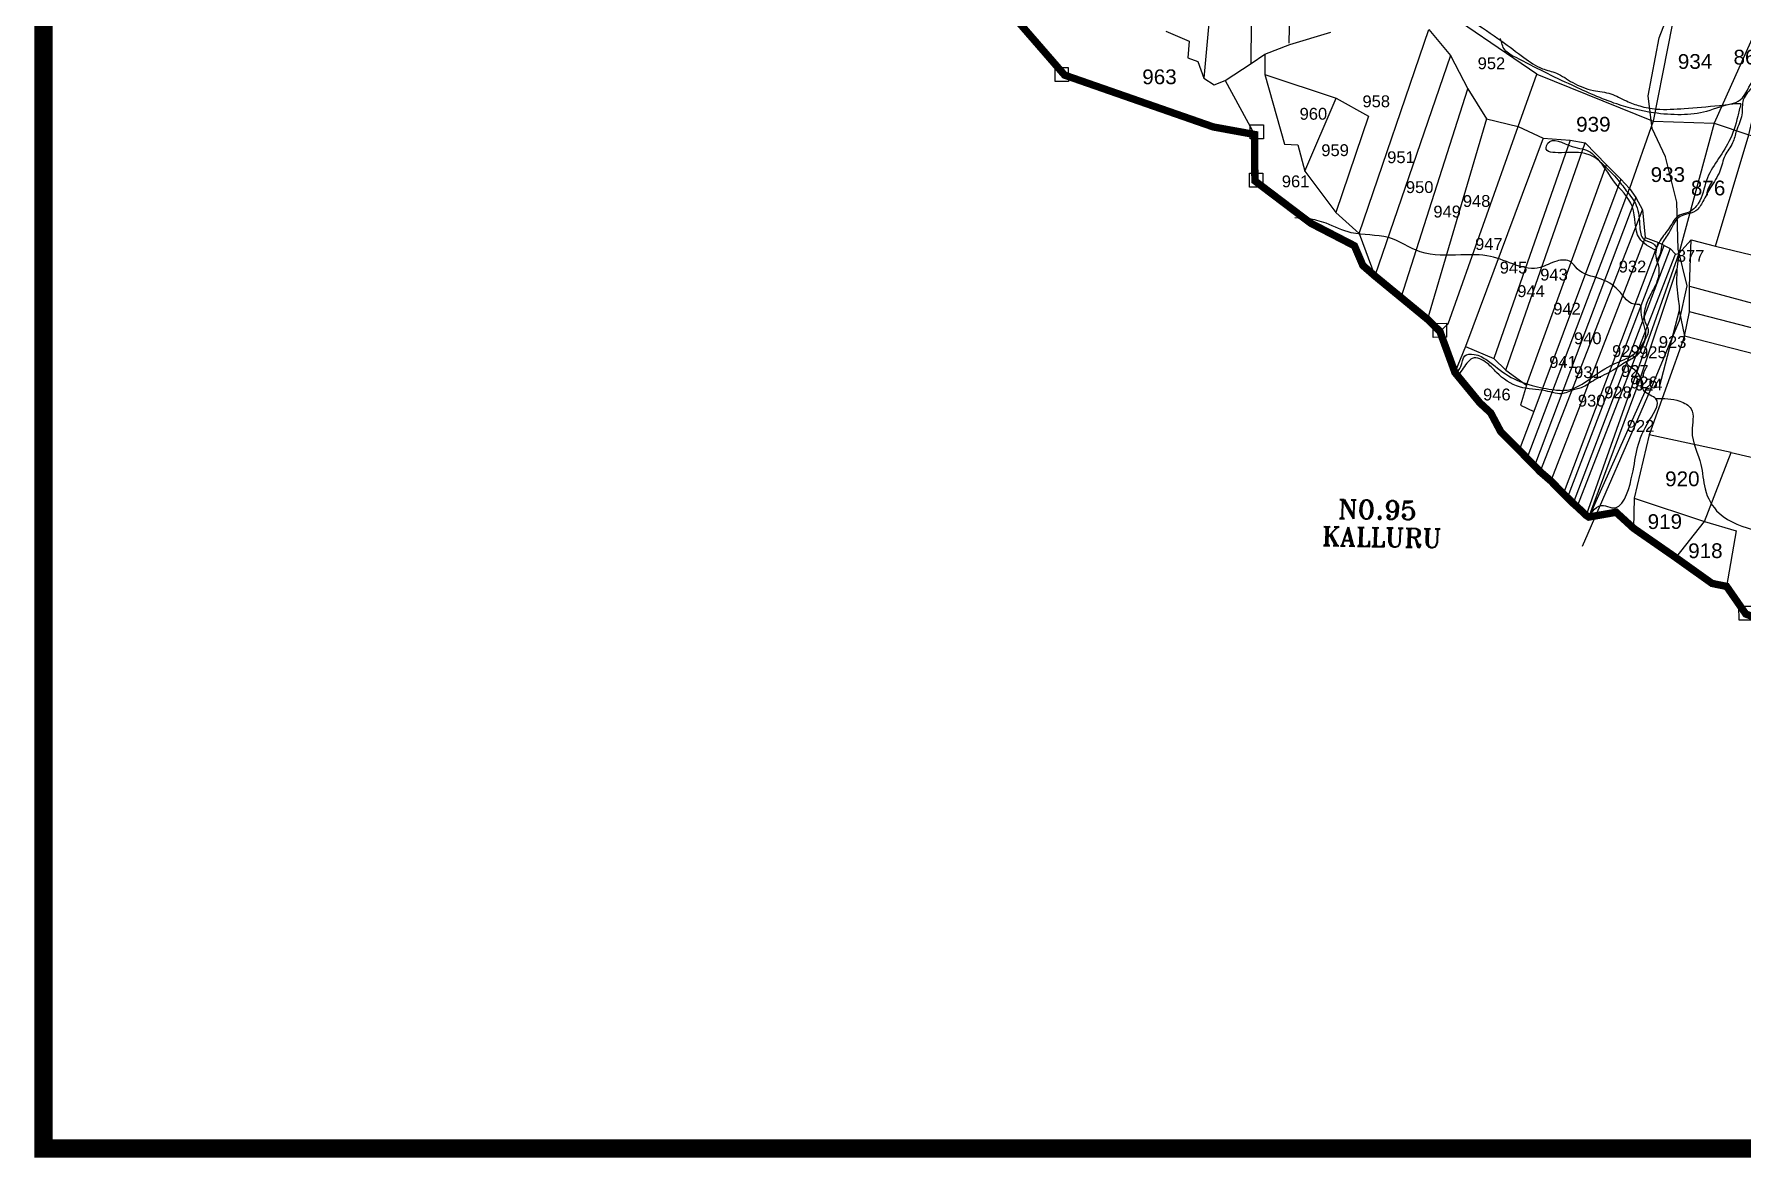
# Model space of a CAD drawing. Header units: inches. Extents: x 182366 to 215308, y 1619047 to 1632624.
# Drawn here: x 182366 to 184680, y 1619106 to 1620628 of the extents above; entities that cross this region are included whole.
import ezdxf
from ezdxf.enums import TextEntityAlignment as Align

# ---------------------------------------------------------------- set-up
doc = ezdxf.new("R2010")
doc.units = ezdxf.units.IN
doc.header["$MEASUREMENT"] = 0
doc.linetypes.add('HIDDEN2', pattern=[0.1875, 0.125, -0.0625])
for name, color, linetype in [('BOUNDRY STONES', 240, 'Continuous'), ('PLOT', 7, 'Continuous'), ('PLOT NO', 7, 'Continuous'), ('ROAD', 1, 'Continuous'), ('STREAM', 4, 'Continuous'), ('VILLAGE BOUNDARY', 5, 'Continuous')]:
    doc.layers.add(name, color=color, linetype=linetype)
doc.styles.add('section', font='romant.shx', dxfattribs={"height": 2})
doc.styles.get("Standard").update_dxf_attribs({"font": 'arial.ttf'})

msp = doc.modelspace()

# ---------------------------------------------------------------- linework, layer by layer
at = {"color": 5, "const_width": 25}
msp.add_lwpolyline([(182378.6, 1632166.8), (191929.3, 1632166.8), (191929.3, 1619118.1), (182378.6, 1619118.1)], close=True, dxfattribs=at)
at = {"layer": 'BOUNDRY STONES'}
for points in [[(183748.5, 1620582.3), (183766.3, 1620582.4), (183766.4, 1620563.4), (183748.6, 1620563.3)], [(184012.7, 1620504.7), (184030.5, 1620504.8), (184030.5, 1620485.8), (184012.7, 1620485.8)], [(184011.8, 1620439.2), (184029.7, 1620439.2), (184029.7, 1620420.3), (184011.9, 1620420.2)], [(184260.5, 1620235.9), (184278.3, 1620236), (184278.4, 1620217), (184260.5, 1620216.9)], [(184674.4, 1619852.7), (184692.2, 1619852.8), (184692.3, 1619833.8), (184674.5, 1619833.7)]]:
    msp.add_lwpolyline(points, close=True, dxfattribs=at)
at = {"layer": 'PLOT'}
for points in [[(183983.4, 1620937), (183950, 1620567.8)], [(184013.9, 1620587.7), (184016.7, 1620923.3)], [(184071.3, 1620907.7), (184064.9, 1620615.6)], [(184726.9, 1620833.9), (184636.8, 1620858.8), (184613.1, 1620815.3), (184596.9, 1620707), (184558.1, 1620509.9), (184526.3, 1620418.4)], [(184726.9, 1620833.9), (184724.6, 1620810), (184717.6, 1620678.4), (184640.9, 1620506.8), (184593.2, 1620330.7), (184590.1, 1620309.2), (184589.7, 1620289.3), (184592.3, 1620268.5), (184593.3, 1620259.5), (184593.3, 1620253.2), (184600.8, 1620218.6), (184607.4, 1620251.4), (184607.5, 1620286.1), (184609.8, 1620349)], [(184642.6, 1620340.2), (184687.7, 1620491.3), (184707.8, 1620576.9), (184724.7, 1620652.2), (184729, 1620673.5), (184758, 1620793), (184764, 1620837.2)], [(184400.7, 1620573.3), (184558.1, 1620509.9), (184640.9, 1620506.8), (184687.7, 1620491.3), (184806.7, 1620462.5), (184972.2, 1620689.9)], [(184269.5, 1620225), (184280.7, 1620235.4), (184375.7, 1620502.3), (184400.7, 1620573.3), (184255.1, 1620672.6)], [(184160.1, 1620357.7), (184254.6, 1620634)], [(184254.6, 1620634), (184284, 1620598.5), (184307.3, 1620553.6), (184332.5, 1620513.1), (184375.7, 1620502.3), (184409.3, 1620486.5), (184445.8, 1620483.9), (184466.4, 1620480.5), (184495.3, 1620450.5), (184514.3, 1620431.1), (184526.3, 1620418.4), (184534.9, 1620406.4), (184543.7, 1620389.7), (184547.5, 1620352), (184565.4, 1620345.4), (184581.4, 1620337.1), (184588.3, 1620329.8), (184593.2, 1620330.7), (184609.8, 1620349), (184642.6, 1620340.2), (184753.3, 1620313.8)], [(183898.6, 1620631.7), (183930.1, 1620617.9), (183928.3, 1620595.3), (183941.6, 1620590.5), (183950, 1620567.8), (183963.9, 1620559.1), (183978.8, 1620564.7), (184013.9, 1620587.7), (184032.5, 1620600.3), (184066.2, 1620613.4), (184121.6, 1620630.1)], [(184032.5, 1620600.3), (184032.3, 1620572.9), (184059.3, 1620478.6), (184077.3, 1620477.5), (184086.7, 1620442.2), (184128.6, 1620386.2), (184160.1, 1620357.7), (184181.4, 1620300.1)], [(184284, 1620598.5), (184181.4, 1620300.1)], [(183978.8, 1620564.7), (184018.5, 1620491.7)], [(184032.3, 1620572.9), (184129, 1620541.1), (184172.7, 1620516.3), (184128.6, 1620386.2)], [(184216.9, 1620270.9), (184307.3, 1620553.6)], [(184086.7, 1620442.2), (184129, 1620541.1)], [(184332.5, 1620513.1), (184252.6, 1620241.5)], [(184409.3, 1620486.5), (184304.3, 1620204.6), (184289.9, 1620169.2)], [(184445.8, 1620483.9), (184342.5, 1620188.3)], [(184358.8, 1620172.6), (184466.4, 1620480.5)], [(184386.9, 1620152.2), (184495.3, 1620450.5)], [(184514.3, 1620431.1), (184396.7, 1620116.4)], [(184387.5, 1620053.1), (184526.3, 1620418.4)], [(184534.9, 1620406.4), (184397.8, 1620042.8)], [(184405.4, 1620034.8), (184543.7, 1620389.7)], [(184547.5, 1620352), (184419.6, 1620022.6)], [(184436.7, 1620005), (184565.4, 1620345.4)], [(184442.3, 1619999.7), (184573.1, 1620341.1)], [(184581.4, 1620337.1), (184449.9, 1619992.1)], [(184455.4, 1619987.3), (184588.3, 1620329.8)], [(184593.2, 1620330.7), (184467.4, 1619975.9)], [(184471.1, 1619973.5), (184539.5, 1620156.7), (184590.1, 1620309.2)], [(184607.5, 1620286.1), (184880.3, 1620212.8)], [(184593.3, 1620253.2), (184566.2, 1620149.5), (184548.8, 1620147.2), (184471.1, 1619973.5)], [(184893.9, 1620177.5), (184607.4, 1620251.4)], [(184600.8, 1620218.6), (184552.7, 1620085), (184532.5, 1619999.3), (184531.6, 1619958.4)], [(184873, 1620148.6), (184600.8, 1620218.6)], [(184304.3, 1620204.6), (184342.5, 1620188.3), (184358.8, 1620172.6), (184386.9, 1620152.2), (184378.5, 1620125), (184396.7, 1620116.4), (184376.9, 1620064.1)], [(184589.1, 1619918.5), (184627.8, 1619967.4), (184664, 1620061.1), (184552.7, 1620085)], [(184664, 1620061.1), (184854.4, 1620016.5)], [(184532.5, 1619999.3), (184627.8, 1619967.4), (184670.6, 1619954.8), (184657.7, 1619879.6)]]:
    msp.add_lwpolyline(points, dxfattribs=at)
at = {"layer": 'ROAD'}
msp.add_lwpolyline([(184462.6, 1619934.1), (184554.3, 1620144.5), (184593.9, 1620239.9), (184604.5, 1620286.7), (184592.1, 1620336.5), (184590.5, 1620399.9), (184575.2, 1620461.2), (184557.1, 1620499.6), (184551.5, 1620543.9), (184566.4, 1620622.6), (184590.6, 1620685.7), (184639.7, 1620734), (184717.1, 1620805.8)], dxfattribs=at)
at = {"layer": 'STREAM'}
for points in [[(184269.8, 1620674.5), (184311.7, 1620646.5), (184353.2, 1620618.1), (184383.3, 1620595.9), (184408.3, 1620580.8), (184427.3, 1620574.7), (184449.3, 1620562), (184477.3, 1620551.4), (184500.9, 1620546.7), (184522, 1620537.1), (184540.3, 1620530.3), (184562.7, 1620526.2), (184600.2, 1620526.9), (184648.1, 1620531), (184676.2, 1620538.7), (184694.6, 1620566.5), (184710.2, 1620579.3)], [(184676.8, 1620533.1), (184666.2, 1620532.9), (184630.7, 1620523), (184596.2, 1620518.5), (184558.9, 1620521), (184509, 1620533), (184448.5, 1620558.3), (184410.7, 1620576.4), (184372.6, 1620595.8), (184357.4, 1620606.3), (184351.7, 1620621.6)], [(184714, 1620573.3), (184699.6, 1620562.8), (184686.1, 1620548.4), (184680.3, 1620538.6), (184678.4, 1620518.4), (184671, 1620496.7), (184665.9, 1620480.3), (184655.7, 1620463.2), (184648.7, 1620442.2), (184636.1, 1620420.1), (184625.6, 1620400.7), (184616.1, 1620388.2), (184601.9, 1620383.3), (184592.9, 1620379.2), (184579.9, 1620359.1), (184570.1, 1620342.6), (184568.2, 1620331.6), (184562.5, 1620320.5)], [(184676.8, 1620533.1), (184672.9, 1620516.3), (184660.8, 1620482), (184630.5, 1620429.5), (184619.4, 1620398.4), (184605.6, 1620386.1), (184593.8, 1620382.3), (184580.4, 1620365.6), (184567.8, 1620348), (184561.7, 1620326.9), (184565.3, 1620313.6), (184563.4, 1620292.4), (184555.4, 1620276.3), (184547.7, 1620257.7), (184547.1, 1620238.3), (184551.6, 1620227.1), (184547.2, 1620213.1), (184538, 1620194.1), (184521.7, 1620183.6), (184504.1, 1620172.3), (184479.6, 1620159.6), (184461, 1620148.7), (184447, 1620144.5), (184437.8, 1620141.1), (184412.5, 1620144.5), (184377.4, 1620149.8), (184346.3, 1620169.3), (184333.8, 1620181.5), (184313.4, 1620188.4), (184306, 1620181.8), (184293.6, 1620164.1)], [(184562.3, 1620334.5), (184539.6, 1620351.2), (184530.2, 1620393.6), (184504.4, 1620429.1), (184465.8, 1620466.1), (184413.8, 1620476.4), (184415.6, 1620479.9), (184448.5, 1620475.6), (184473.4, 1620467.6), (184482.3, 1620459.2), (184508.8, 1620432.3), (184521.9, 1620415.5), (184535.4, 1620395.6), (184540.2, 1620366.4), (184545.5, 1620350), (184558.7, 1620343.5), (184563.1, 1620338)], [(184290.3, 1620167.7), (184298, 1620177.4), (184303.2, 1620191.9), (184315.9, 1620193.9), (184333.5, 1620185.8), (184362.3, 1620164.9), (184394.3, 1620151.7), (184425, 1620145.8), (184444, 1620145.9), (184472.1, 1620160.4), (184505.4, 1620181), (184532.6, 1620194.6), (184548.4, 1620220.8), (184542.1, 1620251.6), (184539.8, 1620261.3), (184536.5, 1620261.3), (184511, 1620280.9), (184486.5, 1620296.2), (184455.5, 1620309.7), (184446.8, 1620319), (184427.8, 1620320.3), (184405.3, 1620311.5), (184337.9, 1620326.4), (184297.7, 1620328.5), (184242.9, 1620332.9), (184199.7, 1620352), (184149.5, 1620358.6), (184115.3, 1620371.4), (184090.5, 1620377.7), (184073.1, 1620378.6)], [(184468.8, 1619970.6), (184491, 1619989.3), (184502.3, 1619986), (184528.7, 1620025.2), (184550.1, 1620099.3), (184561.9, 1620133.8), (184546.6, 1620143.7), (184539.9, 1620165.2), (184529.9, 1620175.2), (184523.2, 1620181.8), (184522.9, 1620183.8)], [(184562, 1620134), (184594.2, 1620130.5), (184609.8, 1620119.9), (184610.9, 1620090), (184623, 1620044.6), (184628.5, 1620011.6), (184647.5, 1619978.8), (184699.4, 1619954), (184751.3, 1619931.6), (184790.3, 1619917.3), (184817.6, 1619908.1), (184822.7, 1619884.5), (184814.2, 1619829.4), (184804, 1619793.8)]]:
    msp.add_spline(points, degree=3, dxfattribs=at)
at = {"layer": 'VILLAGE BOUNDARY', "linetype": 'HIDDEN2', "ltscale": 140}
msp.add_lwpolyline([(184819.9, 1619790.6, 10, 10, 0), (184683.7, 1619842.2, 10, 10, 0), (184657.7, 1619879.6, 10, 10, 0), (184638, 1619883.6, 10, 10, 0), (184589.1, 1619918.5, 10, 10, 0), (184531.6, 1619958.4, 10, 10, 0), (184508.1, 1619980, 10, 10, 0), (184471.1, 1619973.5, 10, 10, 0), (184467.4, 1619975.9, 10, 10, 0), (184460.3, 1619982.7, 10, 10, 0), (184455.4, 1619987.3, 10, 10, 0), (184449.9, 1619992.1, 10, 10, 0), (184442.3, 1619999.7, 10, 10, 0), (184436.7, 1620005, 10, 10, 0), (184419.6, 1620022.6, 10, 10, 0), (184405.4, 1620034.8, 10, 10, 0), (184397.8, 1620042.8, 10, 10, 0), (184387.5, 1620053.1, 10, 10, 0), (184376.9, 1620064.1, 10, 10, 0), (184352, 1620088.9, 10, 10, 0), (184338.3, 1620114.6, 10, 10, 0), (184323.6, 1620128.2, 10, 10, 0), (184289.9, 1620169.2, 10, 10, 0), (184269.5, 1620225, 10, 10, 0), (184252.6, 1620241.5, 10, 10, 0), (184216.9, 1620270.9, 10, 10, 0), (184181.4, 1620300.1, 10, 10, 0), (184165.2, 1620314.2, 10, 10, 0), (184153.8, 1620340.9, 10, 10, 0), (184094.6, 1620371.5, 10, 10, 0), (184019, 1620428.8, 10, 10, 0), (184018.5, 1620491.7, 10, 10, 0), (183962.7, 1620501.9, 10, 10, 0), (183761.3, 1620572.1, 10, 10, 0), (183643.7, 1620707.6, 10, 10, 0)], format="xyseb", dxfattribs=at)

# ---------------------------------------------------------------- texts
at = {"layer": 'PLOT NO'}
for s, height, p in [('952', 16, (184339.3, 1620588.1)), ('934', 20, (184615, 1620590.6)), ('869', 20, (184690.4, 1620596.5)), ('963', 20, (183889.8, 1620569.8)), ('958', 16, (184183.3, 1620536.6)), ('960', 16, (184098.2, 1620519.7)), ('939', 20, (184477.3, 1620505.5)), ('959', 16, (184127.6, 1620470.4)), ('951', 16, (184216.8, 1620460.9)), ('961', 16, (184074.1, 1620428.2)), ('950', 16, (184242.1, 1620420.4)), ('933', 20, (184578.2, 1620437.4)), ('876', 20, (184632.7, 1620419.2)), ('948', 16, (184319.2, 1620401.6)), ('949', 16, (184279.3, 1620387.3)), ('947', 16, (184335.8, 1620343.3)), ('877', 16, (184609, 1620327.3)), ('945', 16, (184369.2, 1620311.4)), ('943', 16, (184424, 1620301.9)), ('932', 16, (184530.3, 1620312.8)), ('944', 16, (184392.9, 1620279.5)), ('942', 16, (184441.6, 1620255.7)), ('940', 16, (184469.7, 1620215.7)), ('923', 16, (184584.6, 1620210.6)), ('929', 16, (184521.3, 1620198.3)), ('925', 16, (184557.9, 1620196.7)), ('941', 16, (184436.2, 1620183.5)), ('931', 16, (184469.9, 1620169.7)), ('927', 16, (184533.4, 1620171.3)), ('928', 16, (184510.6, 1620142.3)), ('926', 16, (184545.8, 1620155.8)), ('924', 16, (184552.3, 1620152.9)), ('946', 16, (184346.6, 1620139.5)), ('930', 16, (184475, 1620131.2)), ('922', 16, (184541.2, 1620096.9)), ('920', 20, (184597.8, 1620025.3)), ('919', 20, (184574.1, 1619967.4)), ('918', 20, (184629, 1619927.9))]:
    msp.add_text(s, height=height, rotation=0.1882, dxfattribs=at).set_placement(p, align=Align.MIDDLE_CENTER)
at = {"layer": 'ROAD', "style": 'section'}
for s, p in [('NO.95', (184131.5, 1619971.7)), ('KALLURU', (184109.6, 1619935.1))]:
    msp.add_text(s, height=25.54, rotation=358.8627, dxfattribs=at).set_placement(p)

doc.saveas('drawing.dxf')
